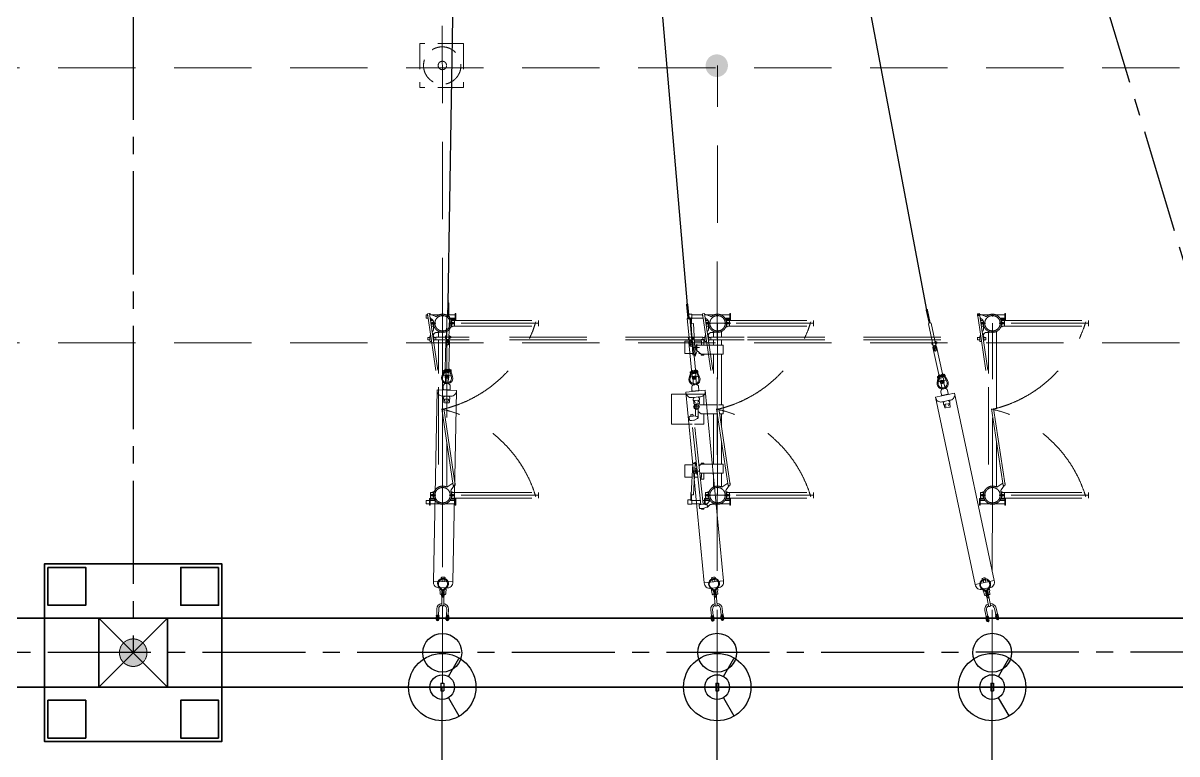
# Model space of a CAD drawing. Header units: millimetres. Extents: x 37084 to 180780, y -153145 to -16322.
# Drawn here: x 114082 to 130868, y -53217 to -42589 of the extents above; entities that cross this region are included whole.
import ezdxf

# ---------------------------------------------------------------- set-up
doc = ezdxf.new("R2010")
doc.units = ezdxf.units.MM
doc.header["$MEASUREMENT"] = 0
for name, pattern in [('CENTER2', [1.125, 0.75, -0.125, 0.125, -0.125]), ('DASHED2', [0.375, 0.25, -0.125]), ('HIDDEN', [0.375, 0.25, -0.125])]:
    doc.linetypes.add(name, pattern=pattern)
for name, color, linetype, lineweight in [('00', 5, 'Continuous', 9), ('1_DayCS', 30, 'CENTER2', 25), ('1_Phu_kien', 5, 'Continuous', 9), ('POST', 5, 'Continuous', 35)]:
    doc.layers.add(name, color=color, linetype=linetype, lineweight=lineweight)
doc.layers.add('1_Day dan', color=5, linetype='Continuous')
doc.layers.add('1_Tuonglai', color=6, linetype='HIDDEN')

# ---------------------------------------------------------------- blocks, each defined once
blk = doc.blocks.new('X220 NC')
at = {"color": 0, "linetype": 'ByBlock', "lineweight": -2, "ltscale": 4500}
for p, q in [((3752640, -136418), (3751640, -137418)), ((3751640, -136418), (3752640, -137418)), ((3751640, -153418), (3751640, -137418)), ((3752640, -153418), (3752640, -137418)), ((3752640, -153418), (3751640, -154418)), ((3751640, -153418), (3752640, -154418))]:
    blk.add_line(p, q, dxfattribs=at)
for points in [[(3753431, -138209), (3750849, -138209), (3750849, -135627), (3753431, -135627)], [(3750899, -135677), (3751449, -135677), (3751449, -136227), (3750899, -136227)], [(3753381, -135677), (3752831, -135677), (3752831, -136227), (3753381, -136227)], [(3751640, -137418), (3752640, -137418), (3752640, -136418), (3751640, -136418)], [(3752640, -137418), (3751640, -137418), (3751640, -136418), (3752640, -136418)], [(3750899, -138159), (3751449, -138159), (3751449, -137609), (3750899, -137609)], [(3753381, -138159), (3752831, -138159), (3752831, -137609), (3753381, -137609)], [(3753431, -152627), (3750849, -152627), (3750849, -155209), (3753431, -155209)], [(3750899, -152677), (3751449, -152677), (3751449, -153227), (3750899, -153227)], [(3753381, -152677), (3752831, -152677), (3752831, -153227), (3753381, -153227)], [(3751640, -154418), (3752640, -154418), (3752640, -153418), (3751640, -153418)], [(3751640, -153418), (3752640, -153418), (3752640, -154418), (3751640, -154418)], [(3752640, -153418), (3751640, -153418), (3751640, -154418), (3752640, -154418)], [(3750899, -155159), (3751449, -155159), (3751449, -154609), (3750899, -154609)], [(3753381, -155159), (3752831, -155159), (3752831, -154609), (3753381, -154609)]]:
    blk.add_lwpolyline(points, close=True, dxfattribs=at)
blk = doc.blocks.new('DAY')
at = {"lineweight": 20}
h = blk.add_hatch(color=0, dxfattribs=at)
edge = h.paths.add_edge_path()
edge.add_arc((0, 0), 200, 0, 360)
at = {"color": 0, "lineweight": 20}
blk.add_circle((0, 0), 200, dxfattribs=at)
blk = doc.blocks.new('KK')
at = {"color": 0, "linetype": 'ByBlock', "lineweight": 20, "ltscale": 1000}
for p, q in [((3216.5, 1242.3), (3222.4, 1244.1)), ((3216.8, 1251.1), (3222.4, 1249)), ((3217, 1241.3), (3222.7, 1243.2)), ((3217.2, 1252), (3222.7, 1249.9)), ((3221.9, 1249.2), (3221.9, 1246.6)), ((3221.9, 1244), (3221.9, 1246.6)), ((3223.1, 1247.8), (3222, 1247.8)), ((3222.3, 1250.6), (3222.8, 1250.6)), ((3222.3, 1247.8), (3222.4, 1248)), ((3222.4, 1247.5), (3222.3, 1247.8)), ((3222.3, 1245.4), (3222.4, 1245.1)), ((3222.7, 1248), (3222.4, 1248)), ((3222.7, 1245.1), (3222.4, 1245.1)), ((3222.6, 1247.1), (3222.6, 1248.4)), ((3222.6, 1246.1), (3222.6, 1244.7)), ((3222.7, 1248), (3222.8, 1247.8)), ((3222.8, 1247.8), (3222.7, 1247.5)), ((3222.7, 1245.1), (3222.8, 1245.4)), ((3223.2, 1250.2), (3223.2, 1246.6)), ((3223.2, 1243), (3223.2, 1246.6)), ((3222.3, 1242.6), (3222.8, 1242.6))]:
    blk.add_line(p, q, dxfattribs=at)
for centre, radius in [((3222.6, 1243.7), 0.455), ((3222.6, 1247.8), 0.25), ((3222.6, 1245.4), 0.25)]:
    blk.add_circle(centre, radius, dxfattribs=at)
for centre, radius, start, end in [((3215.2, 1246.7), 5.68, 68.8222, 288.3547), ((3215.2, 1246.8), 4.62, 70.0325, 286.7401), ((3207.2, 1246.9), 11.1, 337.5955, 20.6359), ((3222.3, 1250.2), 0.379, 90, 180), ((3222.6, 1249.5), 0.455, 68.8222, 250.0325), ((3222.6, 1249.5), 0.455, 250.0325, 68.8222), ((3222.8, 1250.2), 0.379, 0, 90), ((3222.3, 1243), 0.379, 180, 270), ((3222.8, 1243), 0.379, 270, 0)]:
    blk.add_arc(centre, radius, start, end, dxfattribs=at)
blk = doc.blocks.new('Su neo 220kV')
at = {"color": 0, "linetype": 'ByBlock', "lineweight": -2, "ltscale": 0.2}
for p, q in [((391252, 32425), (394037, 32426)), ((391252, 32145), (394037, 32145))]:
    blk.add_line(p, q, dxfattribs=at)
at = {"color": 0, "linetype": 'ByBlock', "lineweight": -2, "ltscale": 6}
for p, q in [((391252, 32145), (391252, 32425)), ((394038, 32145), (394038, 32426)), ((391339, 32336), (391339, 32235)), ((394125, 32336), (394125, 32235))]:
    blk.add_line(p, q, dxfattribs=at)
at = {"color": 0, "linetype": 'ByBlock', "lineweight": -2}
for p, q in [((389989, 32294), (389981, 32286)), ((390179, 32294), (389989, 32294)), ((390179, 32277), (389989, 32277)), ((390008, 32294), (389990, 32277)), ((390026, 32294), (390009, 32277)), ((390045, 32294), (390027, 32277)), ((390063, 32294), (390046, 32277)), ((390082, 32294), (390064, 32277)), ((390100, 32294), (390083, 32277)), ((390119, 32294), (390101, 32277)), ((390137, 32294), (390120, 32277)), ((390156, 32294), (390138, 32277)), ((390174, 32294), (390157, 32277)), ((390179, 32281), (390175, 32277)), ((390179, 32277), (390179, 32293)), ((390513, 32304), (390186, 32304)), ((390513, 32266), (390186, 32266)), ((390462, 32304), (390462, 32312)), ((390462, 32304), (390462, 32312)), ((390462, 32304), (390500, 32304)), ((390462, 32266), (390462, 32258)), ((390462, 32266), (390462, 32258)), ((390462, 32266), (390500, 32266)), ((390481, 32316), (390467, 32316)), ((390481, 32316), (390467, 32316)), ((390481, 32316), (390467, 32316)), ((390481, 32316), (390467, 32316)), ((390481, 32254), (390467, 32254)), ((390481, 32254), (390467, 32254)), ((390481, 32254), (390467, 32254)), ((390481, 32254), (390467, 32254)), ((390471, 32304), (390471, 32312)), ((390471, 32304), (390471, 32312)), ((390471, 32304), (390471, 32312)), ((390471, 32304), (390471, 32312)), ((390471, 32266), (390471, 32258)), ((390471, 32266), (390471, 32258)), ((390471, 32266), (390471, 32258)), ((390471, 32266), (390471, 32258)), ((390471, 32242), (390471, 32254)), ((390491, 32242), (390471, 32242)), ((390486, 32246), (390474, 32246)), ((390475, 32266), (390487, 32266)), ((390486, 32251), (390475, 32251)), ((390486, 32248), (390475, 32248)), ((390481, 32316), (390495, 32316)), ((390481, 32316), (390495, 32316)), ((390481, 32316), (390495, 32316)), ((390481, 32316), (390495, 32316)), ((390481, 32254), (390495, 32254)), ((390481, 32254), (390495, 32254)), ((390481, 32254), (390495, 32254)), ((390481, 32254), (390495, 32254)), ((390491, 32304), (390491, 32312)), ((390491, 32304), (390491, 32312)), ((390491, 32304), (390491, 32312)), ((390491, 32304), (390491, 32312)), ((390491, 32266), (390491, 32258)), ((390491, 32266), (390491, 32258)), ((390491, 32266), (390491, 32258)), ((390491, 32242), (390491, 32254)), ((390500, 32304), (390500, 32312)), ((390500, 32304), (390500, 32312)), ((390500, 32304), (390500, 32312)), ((390500, 32304), (390500, 32312)), ((390500, 32266), (390500, 32258)), ((390500, 32266), (390500, 32258)), ((390500, 32266), (390500, 32258)), ((390500, 32266), (390500, 32258)), ((390513, 32304), (390513, 32266)), ((390535, 32294), (390513, 32294)), ((390535, 32276), (390513, 32276)), ((390553, 32294), (390526, 32294)), ((390553, 32276), (390526, 32276)), ((390530, 32308), (390552, 32305)), ((390530, 32303), (390552, 32301)), ((390530, 32262), (390553, 32266)), ((390531, 32268), (390553, 32270)), ((390941, 32312), (390536, 32312)), ((390941, 32258), (390536, 32258)), ((390563, 32285), (390574, 32300)), ((390574, 32270), (390563, 32285)), ((390564, 32285), (390574, 32299)), ((390574, 32271), (390564, 32285)), ((390584, 32300), (390574, 32300)), ((390584, 32299), (390574, 32299)), ((390584, 32271), (390574, 32271)), ((390584, 32270), (390574, 32270)), ((390595, 32285), (390584, 32300)), ((390594, 32285), (390584, 32299)), ((390584, 32270), (390595, 32285)), ((390584, 32271), (390594, 32285)), ((390946, 32304), (390946, 32309)), ((390946, 32263), (390946, 32267)), ((390981, 32263), (390946, 32263)), ((390946, 32261), (390946, 32248)), ((390954, 32243), (390948, 32246)), ((390953, 32304), (390953, 32297)), ((390953, 32276), (390953, 32294)), ((390953, 32267), (390953, 32273)), ((390974, 32317), (390954, 32317)), ((390954, 32304), (390954, 32309)), ((390954, 32297), (390954, 32294)), ((390954, 32287), (390954, 32283)), ((390954, 32276), (390954, 32273)), ((390954, 32248), (390954, 32261)), ((390974, 32243), (390954, 32243)), ((390954, 32228), (390954, 32243)), ((390955, 32228), (390955, 32243)), ((390973, 32228), (390973, 32243)), ((390974, 32304), (390974, 32309)), ((390974, 32294), (390974, 32297)), ((390974, 32283), (390974, 32287)), ((390974, 32273), (390974, 32276)), ((390974, 32248), (390974, 32261)), ((390974, 32243), (390980, 32246)), ((390974, 32228), (390974, 32243)), ((390975, 32304), (390975, 32297)), ((390975, 32287), (390975, 32294)), ((390975, 32276), (390975, 32283)), ((390975, 32267), (390975, 32273)), ((390981, 32304), (390981, 32309)), ((390998, 32306), (390981, 32306)), ((390981, 32263), (390981, 32267)), ((390998, 32264), (390981, 32264)), ((390981, 32261), (390981, 32248)), ((391067, 32312), (390998, 32312)), ((390998, 32312), (390998, 32258)), ((391067, 32258), (390998, 32258)), ((391048, 32300), (391037, 32285)), ((391037, 32285), (391048, 32270)), ((391048, 32299), (391038, 32285)), ((391038, 32285), (391048, 32271)), ((391058, 32300), (391048, 32300)), ((391058, 32299), (391048, 32299)), ((391058, 32271), (391048, 32271)), ((391058, 32270), (391048, 32270)), ((391053, 32306), (391158, 32306)), ((391053, 32264), (391158, 32264)), ((391058, 32300), (391069, 32285)), ((391058, 32299), (391068, 32285)), ((391068, 32285), (391058, 32271)), ((391069, 32285), (391058, 32270)), ((391079, 32306), (391079, 32264)), ((391149, 32306), (391157, 32306)), ((391157, 32299), (391157, 32285)), ((391157, 32299), (391157, 32285)), ((391194, 32336), (391237, 32336)), ((391194, 32234), (391237, 32234)), ((391194, 32234), (391237, 32234)), ((391248, 32325), (391248, 32245)), ((391339, 32315), (391339, 32255)), ((391379, 32332), (391364, 32332)), ((391379, 32238), (391364, 32238)), ((391379, 32332), (391394, 32326)), ((391379, 32238), (391394, 32244)), ((391384, 32306), (391384, 32265)), ((391384, 32305), (391384, 32265)), ((391394, 32326), (391427, 32326)), ((391394, 32315), (391403, 32315)), ((391394, 32255), (391403, 32255)), ((391394, 32244), (391427, 32244)), ((391437, 32316), (391437, 32254)), ((394038, 32270), (393995, 32270)), ((394038, 32300), (393996, 32300)), ((394111, 32341), (394163, 32287)), ((394111, 32234), (394156, 32283)), ((394123, 32229), (394164, 32272)), ((394125, 32342), (394178, 32292)), ((394165, 32333), (394150, 32333)), ((394165, 32239), (394150, 32239)), ((394162, 32303), (394249, 32303)), ((394162, 32268), (394249, 32268)), ((394165, 32333), (394180, 32327)), ((394165, 32239), (394181, 32245)), ((394180, 32327), (394213, 32327)), ((394181, 32245), (394213, 32245)), ((394203, 32292), (394232, 32292)), ((394203, 32279), (394232, 32279)), ((394223, 32317), (394223, 32254)), ((394377, 32300), (394223, 32300)), ((394377, 32270), (394223, 32270)), ((394232, 32300), (394232, 32270)), ((394249, 32303), (394249, 32268)), ((394257, 32270), (394257, 32300)), ((394524, 32369), (394436, 32369)), ((394524, 32343), (394436, 32343)), ((394524, 32371), (394524, 32341)), ((394531, 32371), (394524, 32371)), ((394531, 32341), (394524, 32341)), ((394531, 32371), (394531, 32341)), ((394532, 32367), (394531, 32367)), ((394532, 32345), (394531, 32345)), ((394532, 32375), (394532, 32337)), ((394532, 32233), (394532, 32194)), ((394535, 32337), (394535, 32375)), ((394545, 32367), (394535, 32367)), ((394545, 32345), (394535, 32345)), ((394535, 32194), (394535, 32233)), ((394545, 32375), (394545, 32337)), ((394545, 32233), (394545, 32194)), ((394548, 32337), (394548, 32375)), ((394549, 32367), (394548, 32367)), ((394549, 32345), (394548, 32345)), ((394548, 32194), (394548, 32233)), ((394549, 32373), (394549, 32339)), ((394549, 32230), (394549, 32196)), ((394568, 32376), (394551, 32376)), ((394551, 32370), (394551, 32370)), ((394551, 32370), (394568, 32370)), ((394551, 32356), (394568, 32356)), ((394551, 32343), (394551, 32343)), ((394551, 32343), (394568, 32343)), ((394551, 32336), (394568, 32336)), ((394568, 32234), (394551, 32234)), ((394566, 32336), (394553, 32336)), ((394572, 32356), (394568, 32356)), ((394590, 32376), (394572, 32376)), ((394589, 32370), (394572, 32370)), ((394589, 32356), (394572, 32356)), ((394589, 32343), (394572, 32343)), ((394572, 32336), (394590, 32336)), ((394590, 32234), (394572, 32234)), ((394589, 32370), (394601, 32370)), ((394589, 32343), (394602, 32343)), ((394591, 32339), (394591, 32373)), ((394592, 32343), (394591, 32343)), ((394591, 32196), (394591, 32230)), ((394594, 32366), (394594, 32347)), ((394596, 32366), (394596, 32347)), ((394599, 32366), (394599, 32347)), ((390974, 32228), (390954, 32228)), ((390964, 32226), (390954, 32228)), ((390974, 32228), (390964, 32226)), ((394524, 32226), (394436, 32226)), ((394524, 32201), (394436, 32201)), ((394524, 32229), (394524, 32198)), ((394531, 32229), (394524, 32229)), ((394531, 32198), (394524, 32198)), ((394531, 32229), (394531, 32198)), ((394532, 32224), (394531, 32224)), ((394532, 32203), (394531, 32203)), ((394545, 32224), (394535, 32224)), ((394545, 32203), (394535, 32203)), ((394549, 32224), (394548, 32224)), ((394549, 32203), (394548, 32203)), ((394551, 32227), (394551, 32227)), ((394551, 32227), (394568, 32227)), ((394551, 32200), (394551, 32200)), ((394551, 32200), (394568, 32200)), ((394551, 32193), (394568, 32193)), ((394552, 32213), (394568, 32213)), ((394589, 32227), (394572, 32227)), ((394589, 32213), (394572, 32213)), ((394572, 32193), (394590, 32193)), ((394589, 32200), (394573, 32200)), ((394589, 32227), (394601, 32227)), ((394589, 32200), (394602, 32200)), ((394592, 32200), (394591, 32200)), ((394594, 32223), (394594, 32205)), ((394596, 32223), (394596, 32205)), ((394599, 32223), (394599, 32205))]:
    blk.add_line(p, q, dxfattribs=at)
for centre, radius in [((391053, 32285), 9.1), ((394570, 32285), 4.08)]:
    blk.add_circle(centre, radius, dxfattribs=at)
at = {"color": 0, "linetype": 'ByBlock', "lineweight": -2, "ltscale": 6}
for centre, radius, start, end in [((391262, 32348), 78, 350.8235, 81.5776), ((394049, 32349), 77.9, 350.7992, 98.1449), ((391262, 32222), 78, 278.4418, 9.1958), ((394049, 32223), 77.9, 261.8745, 9.2201)]:
    blk.add_arc(centre, radius, start, end, dxfattribs=at)
at = {"color": 0, "linetype": 'ByBlock', "lineweight": -2}
for centre, radius, start, end in [((389990, 32285), 8.97, 83.2201, 276.7993), ((390190, 32293), 11.2, 108.9519, 178.2284), ((390190, 32277), 11.2, 181.7909, 251.0674), ((390467, 32312), 4.24, 90.0097, 180.0097), ((390467, 32312), 4.24, 90.0097, 180.0097), ((390467, 32312), 4.24, 90.0097, 180.0097), ((390467, 32312), 4.24, 90.0097, 180.0097), ((390467, 32258), 4.24, 180.0097, 270.0097), ((390467, 32258), 4.24, 180.0097, 270.0097), ((390467, 32258), 4.24, 180.0097, 270.0097), ((390467, 32258), 4.24, 180.0097, 270.0097), ((390467, 32312), 4.24, 0.0097, 90.0097), ((390467, 32258), 4.24, 270.0097, 0.0097), ((390467, 32258), 4.24, 270.0097, 0.0097), ((390467, 32258), 4.24, 270.0097, 0.0097), ((390467, 32258), 4.24, 270.0097, 0.0097), ((390475, 32312), 4.24, 90.0097, 180.0097), ((390475, 32312), 4.24, 90.0097, 180.0097), ((390475, 32312), 4.24, 90.0097, 180.0097), ((390475, 32312), 4.24, 90.0097, 180.0097), ((390475, 32258), 4.24, 180.0097, 270.0097), ((390475, 32258), 4.24, 180.0097, 270.0097), ((390475, 32258), 4.24, 180.0097, 270.0097), ((390475, 32258), 4.24, 180.0097, 270.0097), ((390487, 32312), 4.24, 0.0097, 90.0097), ((390487, 32312), 4.24, 0.0097, 90.0097), ((390487, 32312), 4.24, 0.0097, 90.0097), ((390487, 32312), 4.24, 0.0097, 90.0097), ((390487, 32258), 4.24, 270.0097, 0.0097), ((390487, 32258), 4.24, 270.0097, 0.0097), ((390487, 32258), 4.24, 270.0097, 0.0097), ((390487, 32258), 4.24, 270.0097, 0.0097), ((390495, 32312), 4.24, 90.0097, 180.0097), ((390495, 32258), 4.24, 180.0097, 270.0097), ((390495, 32312), 4.24, 0.0097, 90.0097), ((390495, 32312), 4.24, 0.0097, 90.0097), ((390495, 32312), 4.24, 0.0097, 90.0097), ((390495, 32312), 4.24, 0.0097, 90.0097), ((390495, 32258), 4.24, 270.0097, 0.0097), ((390495, 32258), 4.24, 270.0097, 0.0097), ((390495, 32258), 4.24, 270.0097, 0.0097), ((390495, 32258), 4.24, 270.0097, 0.0097), ((390561, 32285), 37, 132.5981, 166.494), ((390561, 32285), 37, 193.5254, 227.4212), ((390550, 32292), 12.8, 17.0386, 78.6978), ((390549, 32288), 13.5, 34.9285, 74.551), ((390550, 32321), 27.6, 274.8558, 310.7935), ((390550, 32249), 27.6, 49.2258, 85.1635), ((390549, 32283), 13.5, 285.4683, 321.293), ((390550, 32278), 12.8, 281.3215, 339.1052), ((390579, 32285), 18.6, 0.0097, 125.2277), ((390579, 32285), 18.6, 234.7917, 0.0097), ((390916, 32285), 37, 312.5981, 47.4212), ((390954, 32309), 7.79, 90.0097, 180.0097), ((390964, 32299), 13.6, 44.2523, 135.767), ((390974, 32309), 7.79, 0.0097, 90.0097), ((391053, 32285), 21.3, 90.0097, 270.0097), ((391042, 32285), 36.8, 312.4938, 47.5255), ((391194, 32299), 37.1, 90.0097, 180.0097), ((391194, 32271), 37.1, 180.0097, 270.0097), ((391233, 32322), 15.1, 14.6167, 73.0415), ((391238, 32244), 9.82, 267.7488, 4.6317), ((391394, 32306), 9.89, 90.0097, 180.0097), ((391394, 32265), 9.89, 180.0097, 270.0097), ((391395, 32299), 18.8, 4.2903, 63.927), ((391395, 32272), 18.8, 296.1279, 353.6992), ((391427, 32316), 9.89, 0.0097, 90.0097), ((391427, 32254), 9.89, 270.0097, 0.0097), ((394067, 32286), 80, 43.8776, 313.9667), ((394069, 32287), 68, 51.9426, 308.0767), ((394193, 32212), 80.8, 82.9605, 117.8414), ((394196, 32214), 66.1, 83.3246, 118.4573), ((394213, 32317), 9.89, 0.0097, 90.0097), ((394213, 32254), 9.89, 270.0097, 0.0097), ((394245, 32285), 18.9, 306.7454, 53.2699), ((394436, 32286), 83.1, 89.7391, 171.639), ((394436, 32284), 83.1, 187.6487, 270.2802), ((394378, 32285), 15.2, 266.6816, 93.8687), ((394435, 32286), 56.9, 89.4115, 168.3858), ((394435, 32283), 56.8, 190.5461, 270.6141), ((394534, 32375), 1.54, 17.8251, 167.1896), ((394534, 32337), 1.5, 192.0111, 353.0036), ((394534, 32232), 1.54, 17.8251, 167.1896), ((394546, 32375), 1.54, 17.8251, 167.1896), ((394546, 32337), 1.5, 192.0111, 353.0036), ((394546, 32232), 1.54, 17.8251, 167.1896), ((394553, 32373), 3.76, 121.1263, 240.6714), ((394562, 32363), 12.4, 147.6617, 214.8887), ((394562, 32349), 12.4, 145.1306, 212.3576), ((394553, 32339), 3.76, 119.348, 238.893), ((394553, 32230), 3.76, 121.1263, 240.6714), ((394565, 32373), 4.57, 314.6593, 45.36), ((394552, 32363), 18, 337.5943, 22.425), ((394552, 32349), 18, 337.5943, 22.425), ((394565, 32339), 4.57, 314.6593, 45.36), ((394565, 32230), 4.57, 314.6593, 45.36), ((394575, 32373), 4.57, 134.6593, 225.36), ((394589, 32363), 18, 157.5943, 202.425), ((394589, 32349), 18, 157.5943, 202.425), ((394575, 32339), 4.57, 134.6593, 225.36), ((394575, 32230), 4.57, 134.6593, 225.36), ((394588, 32373), 3.76, 299.348, 58.893), ((394579, 32363), 12.4, 325.1306, 32.3576), ((394579, 32349), 12.4, 327.6617, 34.8887), ((394588, 32339), 3.76, 301.1263, 60.6714), ((394588, 32230), 3.76, 299.348, 58.893), ((394587, 32356), 20.3, 317.9162, 42.9776), ((394534, 32195), 1.5, 192.0111, 353.0036), ((394546, 32195), 1.5, 192.0111, 353.0036), ((394562, 32221), 12.4, 147.6617, 214.8887), ((394562, 32206), 12.4, 145.1306, 212.3576), ((394553, 32196), 3.76, 119.348, 238.893), ((394552, 32220), 18, 337.5943, 22.425), ((394552, 32207), 18, 337.5943, 22.425), ((394565, 32196), 4.57, 314.6593, 45.36), ((394589, 32220), 18, 157.5943, 202.425), ((394589, 32207), 18, 157.5943, 202.425), ((394575, 32196), 4.57, 134.6593, 225.36), ((394579, 32221), 12.4, 325.1306, 32.3576), ((394579, 32206), 12.4, 327.6617, 34.8887), ((394588, 32196), 3.76, 301.1263, 60.6714), ((394587, 32213), 20.3, 317.9162, 42.9776)]:
    blk.add_arc(centre, radius, start, end, dxfattribs=at)
at = {"color": 0, "linetype": 'ByBlock', "lineweight": -2, "ltscale": 0.2}
for centre, radius, start, end in [((390535, 32282), 27.7, 119.3384, 141.9802), ((390535, 32288), 27.7, 218.2998, 242.0674), ((390532, 32290), 13, 98.1622, 161.9101), ((390532, 32281), 13, 199.428, 263.2436), ((390528, 32294), 14, 82.8874, 119.3384), ((390528, 32276), 14, 242.0674, 278.5184), ((391374, 32291), 41.9, 103.5198, 145.3048), ((391376, 32282), 45.9, 216.6334, 254.5808), ((394160, 32292), 41.9, 103.5198, 145.3048), ((394162, 32283), 45.9, 216.6334, 254.5808)]:
    blk.add_arc(centre, radius, start, end, dxfattribs=at)
at = {"color": 0, "linetype": 'ByBlock', "lineweight": -2, "extrusion": (0, 0, -1)}
for start_param, end_param in [(2.126074, 7.324835), (1.271587, 1.869429)]:
    blk.add_ellipse((393984, 32286), major_axis=(0, 29.4), ratio=0.454324, start_param=start_param, end_param=end_param, dxfattribs=at)
at = {"color": 0, "linetype": 'ByBlock', "lineweight": -2}
for points in [[(390954, 32261), (390953, 32262), (390950, 32264), (390948, 32262), (390946, 32261)], [(390954, 32248), (390953, 32247), (390950, 32245), (390948, 32247), (390946, 32248)], [(390974, 32261), (390970, 32262), (390964, 32264), (390957, 32262), (390954, 32261)], [(390974, 32248), (390970, 32247), (390964, 32245), (390957, 32247), (390954, 32248)], [(390981, 32261), (390980, 32262), (390978, 32264), (390975, 32262), (390974, 32261)], [(390981, 32248), (390980, 32247), (390978, 32245), (390975, 32247), (390974, 32248)]]:
    blk.add_open_spline(points, degree=3, dxfattribs=at)
blk.add_point((389955, 32285), dxfattribs=at)
at = {"color": 0, "linetype": 'ByBlock', "lineweight": -2, "extrusion": (0, 0, -1), "xscale": 14.31447892919183, "yscale": 14.31447892919183, "zscale": -14.31447892919183, "rotation": 359.9903335747313}
blk.add_blockref('KK', (-437106, 14445), dxfattribs=at)
blk = doc.blocks.new('CSV220')
at = {"color": 0, "linetype": 'ByBlock', "lineweight": -2}
for p, q in [((532542, 22392), (532280, 22544)), ((532853, 22391), (533116, 22544)), ((532642, 22281), (532642, 22322)), ((532642, 22322), (532643, 22322)), ((532642, 22281), (532643, 22281)), ((532643, 22322), (532752, 22322)), ((532643, 22281), (532752, 22281)), ((532697, 22322), (532697, 22281)), ((532752, 22322), (532752, 22322)), ((532752, 22281), (532752, 22322)), ((532752, 22281), (532752, 22281)), ((532699, 22122), (532699, 21816))]:
    blk.add_line(p, q, dxfattribs=at)
for radius in [490, 179]:
    blk.add_circle((532697, 22301), radius, dxfattribs=at)
blk = doc.blocks.new('DS 3P0ES 220')
at = {"color": 0, "linetype": 'ByBlock', "lineweight": -2, "ltscale": 4500}
for p, q in [((-1291, 4846), (-1291, 6068)), ((-1207, 6068), (-1291, 6068)), ((-1249, 6068), (-1249, 4501)), ((-1207, 4846), (-1207, 6068)), ((1210, 4846), (1210, 6068)), ((1294, 6068), (1210, 6068)), ((1251, 6068), (1251, 4501)), ((1251, 6068), (1251, 4501)), ((1294, 4846), (1294, 6068)), ((-1393, 4852), (-1393, 4862)), ((-1393, 4862), (-1299, 4862)), ((-1393, 4852), (-1309, 4852)), ((-1373, 4715), (-1373, 4852)), ((-1323, 4780), (-1323, 4852)), ((-1309, 4852), (-1309, 4789)), ((-1299, 4812), (-1299, 4794)), ((-1289, 4812), (-1299, 4812)), ((-1299, 4862), (-1299, 4794)), ((-1291, 4846), (-1291, 4812)), ((-1207, 4846), (-1291, 4846)), ((-1289, 4812), (-1289, 4797)), ((-1230, 4821), (-1269, 4821)), ((-1230, 4821), (-1269, 4821)), ((-1208, 4812), (-1208, 4797)), ((-1208, 4812), (-1198, 4812)), ((-1207, 4846), (-1207, 4812)), ((-1198, 4812), (-1198, 4794)), ((-1130, 4731), (279, 4731)), ((1103, 4855), (-1027, 4535)), ((1108, 4825), (-1027, 4505)), ((481, 4731), (1131, 4731)), ((1125, 4749), (1076, 4820)), ((1108, 4825), (1103, 4855)), ((1174, 4797), (1105, 4845)), ((1202, 4812), (1202, 4794)), ((1212, 4812), (1202, 4812)), ((1212, 4812), (1202, 4812)), ((1294, 4846), (1210, 4846)), ((1210, 4846), (1210, 4812)), ((1212, 4812), (1212, 4797)), ((1270, 4821), (1231, 4821)), ((1270, 4821), (1231, 4821)), ((1292, 4812), (1301, 4812)), ((1292, 4812), (1292, 4797)), ((1294, 4846), (1294, 4812)), ((1396, 4862), (1301, 4862)), ((1301, 4862), (1301, 4794)), ((1301, 4812), (1301, 4794)), ((1396, 4852), (1311, 4852)), ((1311, 4852), (1311, 4789)), ((1326, 4780), (1326, 4852)), ((1376, 4715), (1376, 4852)), ((1396, 4852), (1396, 4862)), ((-1027, 4535), (-1390, 4481)), ((-1351, 4564), (-1381, 4482)), ((-1373, 4503), (-1373, 4627)), ((1251, 4671), (-1249, 4671)), ((-1161, 4539), (-1249, 4539)), ((-1207, 4508), (-1207, 4539)), ((-1123, 4630), (-1120, 4628)), ((-1116, 4583), (-1116, 4617)), ((-1116, 4611), (-521, 4611)), ((-1104, 4555), (-1083, 4534)), ((-1098, 4529), (-1052, 4545)), ((-1052, 4545), (-1044, 4545)), ((-1044, 4575), (-1009, 4575)), ((-1044, 4545), (-1044, 4575)), ((-1044, 4545), (-1010, 4545)), ((-1010, 4545), (-996, 4545)), ((-1009, 4545), (-1009, 4575)), ((-319, 4611), (1133, 4611)), ((1202, 4530), (1202, 4548)), ((1212, 4530), (1212, 4545)), ((1292, 4530), (1292, 4545)), ((1301, 4530), (1301, 4548)), ((1301, 4480), (1301, 4548)), ((1311, 4490), (1311, 4553)), ((1326, 4490), (1326, 4562)), ((1376, 4490), (1376, 4627)), ((1387, 4671), (1384, 4671)), ((-1385, 4451), (-1390, 4481)), ((-1027, 4505), (-1385, 4451)), ((-1292, 4529), (-1326, 4490)), ((-1291, 4496), (-1291, 4531)), ((-1230, 4521), (-1269, 4521)), ((-1230, 4521), (-1269, 4521)), ((-1230, 4521), (-1269, 4521)), ((-1133, 4527), (-1126, 4520)), ((-1082, 4497), (-1052, 4485)), ((-1052, 4485), (-1044, 4485)), ((-1048, 4455), (-1006, 4455)), ((-1048, 1108), (-1048, 4455)), ((-1044, 4485), (-1010, 4485)), ((-1044, 4455), (-1044, 4485)), ((-1010, 4485), (-996, 4485)), ((-1009, 4455), (-1009, 4485)), ((-1006, 1108), (-1006, 4455)), ((-982, 4499), (-982, 4512)), ((1212, 4530), (1202, 4530)), ((1212, 4530), (1202, 4530)), ((1210, 4496), (1210, 4530)), ((1294, 4496), (1210, 4496)), ((1270, 4521), (1231, 4521)), ((1270, 4521), (1231, 4521)), ((1270, 4521), (1231, 4521)), ((1292, 4530), (1301, 4530)), ((1294, 4496), (1294, 4530)), ((1396, 4480), (1301, 4480)), ((1396, 4490), (1311, 4490)), ((1396, 4490), (1396, 4480)), ((-1291, 846), (-1291, 2068)), ((-1207, 2068), (-1291, 2068)), ((-1249, 2068), (-1249, 501)), ((-1207, 846), (-1207, 2068)), ((1210, 846), (1210, 2068)), ((1294, 2068), (1210, 2068)), ((1251, 2068), (1251, 501)), ((1294, 846), (1294, 2068)), ((-1048, 575), (-1048, 1058)), ((-1006, 575), (-1006, 1058)), ((-1393, 862), (-1299, 862)), ((-1393, 852), (-1393, 862)), ((-1393, 852), (-1309, 852)), ((-1373, 715), (-1373, 852)), ((-1323, 780), (-1323, 852)), ((-1309, 852), (-1309, 789)), ((-1299, 862), (-1299, 794)), ((-1291, 846), (-1291, 812)), ((-1207, 846), (-1291, 846)), ((-1249, 865), (-1249, 501)), ((-1207, 846), (-1207, 812)), ((1103, 855), (-1027, 535)), ((1108, 825), (1103, 855)), ((1174, 797), (1105, 845)), ((1294, 846), (1210, 846)), ((1210, 846), (1210, 812)), ((1251, 856), (1251, 485)), ((1294, 846), (1294, 812)), ((1301, 862), (1301, 794)), ((1396, 862), (1301, 862)), ((1311, 852), (1311, 789)), ((1396, 852), (1311, 852)), ((1326, 780), (1326, 852)), ((1376, 715), (1376, 852)), ((1396, 852), (1396, 862)), ((-1299, 812), (-1299, 794)), ((-1289, 812), (-1299, 812)), ((-1289, 812), (-1289, 797)), ((-1230, 821), (-1269, 821)), ((-1230, 821), (-1269, 821)), ((-1208, 812), (-1208, 797)), ((-1208, 812), (-1198, 812)), ((-1198, 812), (-1198, 794)), ((-1130, 731), (-1048, 731)), ((1108, 825), (-1027, 505)), ((-1006, 731), (-929, 731)), ((-929, 752), (-929, 378)), ((-929, 752), (-799, 752)), ((-799, 752), (-799, 431)), ((-799, 731), (-64, 731)), ((-64, 752), (67, 752)), ((-64, 752), (-64, 685)), ((67, 752), (67, 704)), ((67, 731), (244, 731)), ((67, 731), (244, 731)), ((67, 674), (67, 431)), ((481, 731), (802, 731)), ((802, 752), (802, 431)), ((932, 752), (802, 752)), ((932, 752), (932, 412)), ((932, 731), (1131, 731)), ((1125, 749), (1076, 820)), ((1212, 812), (1202, 812)), ((1212, 812), (1202, 812)), ((1202, 812), (1202, 794)), ((1212, 812), (1212, 797)), ((1270, 821), (1231, 821)), ((1270, 821), (1231, 821)), ((1292, 812), (1301, 812)), ((1292, 812), (1292, 797)), ((1301, 812), (1301, 794)), ((-1027, 535), (-1390, 481)), ((-1027, 505), (-1385, 451)), ((-1351, 564), (-1381, 482)), ((-1373, 503), (-1373, 627)), ((-1292, 529), (-1326, 490)), ((-1291, 500), (-1291, 505)), ((-1291, 496), (-1291, 531)), ((-1230, 521), (-1269, 521)), ((-1230, 521), (-1269, 521)), ((-1230, 521), (-1269, 521)), ((1251, 671), (-1249, 671)), ((-1161, 539), (-1249, 539)), ((-1207, 508), (-1207, 539)), ((-1133, 527), (-1126, 520)), ((-1123, 630), (-1120, 628)), ((-1116, 583), (-1116, 617)), ((-1116, 611), (-1048, 611)), ((-1104, 555), (-1083, 534)), ((-1098, 529), (-1052, 545)), ((-1052, 545), (-1044, 545)), ((-1048, 575), (-1006, 575)), ((-1044, 575), (-1044, 545)), ((-1044, 545), (-1010, 545)), ((-1010, 545), (-996, 545)), ((-1009, 575), (-1009, 545)), ((-1006, 611), (-929, 611)), ((-982, 499), (-982, 512)), ((-799, 611), (-521, 611)), ((-64, 655), (-64, 343)), ((67, 611), (802, 611)), ((932, 611), (1133, 611)), ((1202, 530), (1202, 548)), ((1212, 530), (1202, 530)), ((1212, 530), (1202, 530)), ((1210, 496), (1210, 530)), ((1212, 530), (1212, 545)), ((1270, 521), (1231, 521)), ((1270, 521), (1231, 521)), ((1270, 521), (1231, 521)), ((1292, 530), (1292, 545)), ((1292, 530), (1301, 530)), ((1294, 496), (1294, 530)), ((1301, 530), (1301, 548)), ((1301, 480), (1301, 548)), ((1311, 490), (1311, 553)), ((1326, 490), (1326, 562)), ((1330, 564), (1389, 506)), ((1376, 490), (1376, 518)), ((1384, 583), (1384, 671)), ((1393, 519), (1389, 501)), ((1396, 555), (1421, 530)), ((1420, 522), (1424, 513)), ((1424, 513), (1441, 478)), ((-1385, 451), (-1390, 481)), ((-1373, 321), (-1373, 453)), ((-1323, 321), (-1323, 460)), ((-789, 345), (-1244, 323)), ((-1082, 497), (-1052, 485)), ((-1052, 485), (-1044, 485)), ((-1048, 455), (-1006, 455)), ((-1048, 455), (-1048, -2893)), ((-1044, 485), (-1010, 485)), ((-1044, 485), (-1044, 455)), ((-929, 471), (-1013, 471)), ((-1013, 432), (-1013, 471)), ((-988, 432), (-1013, 432)), ((-1010, 485), (-996, 485)), ((-1009, 485), (-1009, 455)), ((-1006, 455), (-1006, -2893)), ((-929, 439), (-988, 439)), ((-988, 439), (-988, 419)), ((-988, 419), (-988, 335)), ((-945, 371), (-859, 371)), ((-929, 378), (-929, 343)), ((-929, 343), (-924, 338)), ((-898, 332), (-898, 411)), ((-851, 369), (-874, 341)), ((-799, 431), (-851, 369)), ((-847, 373), (-770, 345)), ((-809, 418), (-809, 398)), ((-809, 364), (-809, 360)), ((-783, 471), (-799, 471)), ((-799, 432), (-783, 432)), ((-788, 311), (-789, 345)), ((-783, 432), (-783, 471)), ((-778, 324), (-770, 345)), ((-216, 471), (-64, 471)), ((-216, 471), (-216, 0)), ((10, 371), (-82, 371)), ((-64, 343), (-54, 333)), ((-33, 315), (-33, 416)), ((0, 351), (-16, 333)), ((-4, 391), (-4, 351)), ((100, 351), (-4, 351)), ((128, 391), (-4, 391)), ((67, 431), (33, 391)), ((67, 471), (219, 471)), ((109, 374), (98, 326)), ((128, 391), (138, 381)), ((135, 378), (158, 335)), ((138, 371), (138, 381)), ((1383, 463), (159, 328)), ((1386, 429), (163, 294)), ((219, 471), (219, 335)), ((829, 366), (773, 345)), ((781, 324), (773, 345)), ((786, 471), (802, 471)), ((786, 432), (786, 471)), ((802, 432), (786, 432)), ((791, 311), (792, 345)), ((792, 345), (1247, 323)), ((802, 431), (827, 400)), ((812, 418), (812, 398)), ((812, 364), (812, 360)), ((854, 369), (877, 341)), ((948, 371), (862, 371)), ((901, 332), (901, 411)), ((932, 343), (927, 338)), ((932, 471), (1016, 471)), ((932, 439), (991, 439)), ((932, 378), (932, 343)), ((991, 439), (991, 419)), ((991, 432), (1016, 432)), ((991, 384), (991, 335)), ((1016, 432), (1016, 471)), ((1294, 496), (1210, 496)), ((1384, 480), (1301, 480)), ((1386, 490), (1311, 490)), ((1326, 457), (1326, 480)), ((1326, 298), (1326, 422)), ((1376, 462), (1376, 480)), ((1376, 298), (1376, 428)), ((1389, 501), (1382, 471)), ((1382, 471), (1383, 463)), ((1383, 463), (1386, 430)), ((1386, 430), (1388, 416)), ((1435, 407), (1403, 403)), ((1441, 478), (1442, 470)), ((1452, 471), (1442, 470)), ((1442, 470), (1446, 436)), ((1456, 437), (1446, 436)), ((1446, 436), (1447, 422)), ((1452, 471), (1456, 437)), ((-1380, 298), (-1316, 298)), ((-1380, 238), (-1380, 298)), ((-1380, 238), (-1316, 238)), ((-1373, 321), (-1373, 298)), ((-1326, 293), (-1243, 293)), ((-1326, 283), (-1326, 293)), ((-1326, 283), (-1207, 283)), ((-1323, 321), (-1323, 298)), ((-1323, 238), (-1323, 238)), ((-1316, 293), (-1316, 298)), ((-1316, 238), (-1316, 283)), ((-1243, 289), (-1244, 323)), ((-788, 311), (-1243, 289)), ((-1207, 291), (-1207, 283)), ((-988, 301), (-988, 197)), ((-988, 197), (-809, 197)), ((-809, 310), (-809, 197)), ((-789, 328), (-778, 324)), ((-54, 333), (-16, 333)), ((100, 318), (72, 314)), ((72, 314), (77, 281)), ((104, 285), (77, 281)), ((98, 326), (100, 318)), ((100, 318), (104, 285)), ((104, 285), (106, 271)), ((154, 263), (122, 259)), ((158, 335), (159, 326)), ((159, 326), (164, 293)), ((164, 293), (166, 279)), ((219, 301), (219, 2)), ((792, 328), (781, 324)), ((791, 311), (1246, 289)), ((812, 310), (812, 197)), ((991, 197), (812, 197)), ((991, 301), (991, 197)), ((1210, 291), (1210, 283)), ((1329, 283), (1210, 283)), ((1246, 289), (1247, 323)), ((1329, 293), (1246, 293)), ((1383, 298), (1319, 298)), ((1319, 293), (1319, 298)), ((1319, 238), (1319, 283)), ((1383, 238), (1319, 238)), ((1326, 238), (1326, 238)), ((1329, 283), (1329, 293)), ((1383, 238), (1383, 298)), ((-216, 0), (216, 0)), ((-1291, -3154), (-1291, -1932)), ((-1207, -1932), (-1291, -1932)), ((-1249, -1932), (-1249, -3499)), ((-1207, -3154), (-1207, -1932)), ((1210, -3154), (1210, -1932)), ((1294, -1932), (1210, -1932)), ((1251, -1932), (1251, -3499)), ((1294, -3154), (1294, -1932)), ((-1048, -2943), (-1048, -3425)), ((-1006, -2943), (-1006, -3425)), ((-1393, -3138), (-1299, -3138)), ((-1393, -3148), (-1393, -3138)), ((-1393, -3148), (-1309, -3148)), ((-1373, -3148), (-1373, -3285)), ((-1323, -3148), (-1323, -3220)), ((-1309, -3148), (-1309, -3211)), ((-1289, -3188), (-1299, -3188)), ((-1299, -3188), (-1299, -3206)), ((-1299, -3138), (-1299, -3206)), ((-1291, -3154), (-1291, -3188)), ((-1207, -3154), (-1291, -3154)), ((-1289, -3188), (-1289, -3203)), ((-1230, -3179), (-1269, -3179)), ((-1230, -3179), (-1269, -3179)), ((-1208, -3188), (-1198, -3188)), ((-1208, -3188), (-1208, -3203)), ((-1207, -3154), (-1207, -3188)), ((-1198, -3188), (-1198, -3206)), ((1103, -3145), (-1027, -3465)), ((1108, -3175), (-1027, -3495)), ((1125, -3251), (1076, -3180)), ((1108, -3175), (1103, -3145)), ((1174, -3203), (1105, -3155)), ((1212, -3188), (1202, -3188)), ((1212, -3188), (1202, -3188)), ((1202, -3188), (1202, -3206)), ((1294, -3154), (1210, -3154)), ((1210, -3154), (1210, -3188)), ((1212, -3188), (1212, -3203)), ((1270, -3179), (1231, -3179)), ((1270, -3179), (1231, -3179)), ((1292, -3188), (1301, -3188)), ((1292, -3188), (1292, -3203)), ((1294, -3154), (1294, -3188)), ((1301, -3138), (1301, -3206)), ((1396, -3138), (1301, -3138)), ((1301, -3188), (1301, -3206)), ((1311, -3148), (1311, -3211)), ((1396, -3148), (1311, -3148)), ((1326, -3148), (1326, -3220)), ((1376, -3148), (1376, -3285)), ((1396, -3148), (1396, -3138)), ((1387, -3329), (-1249, -3329)), ((-1130, -3269), (-1048, -3269)), ((-1006, -3269), (279, -3269)), ((481, -3269), (1131, -3269)), ((-1393, -3510), (-1393, -3520)), ((-1393, -3510), (-1378, -3510)), ((-1393, -3520), (-1389, -3520)), ((-1027, -3465), (-1390, -3519)), ((-1385, -3549), (-1390, -3519)), ((-1027, -3495), (-1385, -3549)), ((-1351, -3436), (-1381, -3518)), ((-1373, -3373), (-1373, -3497)), ((-1292, -3471), (-1326, -3510)), ((-1309, -3507), (-1309, -3490)), ((-1299, -3506), (-1299, -3478)), ((-1291, -3504), (-1291, -3469)), ((-1230, -3479), (-1269, -3479)), ((-1230, -3479), (-1269, -3479)), ((-1230, -3479), (-1269, -3479)), ((-1161, -3461), (-1249, -3461)), ((-1207, -3492), (-1207, -3461)), ((-1133, -3473), (-1126, -3480)), ((-1123, -3370), (-1120, -3372)), ((-1116, -3417), (-1116, -3383)), ((-1116, -3389), (-1048, -3389)), ((-1104, -3445), (-1083, -3466)), ((-1098, -3471), (-1052, -3455)), ((-1082, -3503), (-1052, -3515)), ((-1052, -3455), (-1044, -3455)), ((-1052, -3515), (-1044, -3515)), ((-1048, -3425), (-1006, -3425)), ((-1044, -3425), (-1044, -3455)), ((-1044, -3455), (-1010, -3455)), ((-1044, -3515), (-1044, -3545)), ((-1044, -3515), (-1010, -3515)), ((-1010, -3455), (-996, -3455)), ((-1010, -3515), (-996, -3515)), ((-1009, -3425), (-1009, -3455)), ((-1009, -3515), (-1009, -3545)), ((-1006, -3389), (-521, -3389)), ((-982, -3501), (-982, -3488)), ((-319, -3389), (1133, -3389)), ((1202, -3470), (1202, -3452)), ((1212, -3470), (1202, -3470)), ((1212, -3470), (1202, -3470)), ((1210, -3504), (1210, -3470)), ((1294, -3504), (1210, -3504)), ((1212, -3470), (1212, -3455)), ((1270, -3479), (1231, -3479)), ((1270, -3479), (1231, -3479)), ((1270, -3479), (1231, -3479)), ((1292, -3470), (1292, -3455)), ((1292, -3470), (1301, -3470)), ((1294, -3504), (1294, -3470)), ((1301, -3520), (1301, -3452)), ((1396, -3520), (1301, -3520)), ((1311, -3510), (1311, -3447)), ((1396, -3510), (1311, -3510)), ((1326, -3438), (1326, -3510)), ((1326, -3520), (1326, -3567)), ((1376, -3373), (1376, -3510)), ((1376, -3520), (1376, -3567)), ((1396, -3510), (1396, -3520)), ((-1373, -3547), (-1373, -3567)), ((-1323, -3567), (-1373, -3567)), ((-1323, -3540), (-1323, -3567)), ((-1044, -3545), (-1009, -3545)), ((1326, -3567), (1376, -3567))]:
    blk.add_line(p, q, dxfattribs=at)
for centre, radius in [((-1249, 4671), 112), ((-1249, 4821), 12), ((-1249, 4783), 9), ((1251, 4671), 112), ((1251, 4821), 12), ((1251, 4783), 9), ((-1361, 4671), 9), ((-1249, 4521), 12), ((-1249, 4558), 9), ((-1136, 4671), 9), ((1139, 4671), 9), ((1251, 4521), 12), ((1251, 4558), 9), ((1364, 4671), 9), ((-1368, 4469), 8.12), ((-1361, 671), 9), ((-1249, 671), 112), ((-1249, 821), 12), ((-1249, 783), 9), ((-1136, 671), 9), ((1139, 671), 9), ((1251, 671), 112), ((1251, 821), 12), ((1251, 783), 9), ((1364, 671), 9), ((-1249, 521), 12), ((-1249, 558), 9), ((1251, 521), 12), ((1251, 558), 9), ((-33, 371), 30), ((-1249, -3179), 12), ((1251, -3179), 12), ((-1361, -3329), 9), ((-1249, -3329), 112), ((-1249, -3217), 9), ((-1136, -3329), 9), ((1139, -3329), 9), ((1251, -3329), 112), ((1251, -3217), 9), ((1364, -3329), 9), ((-1249, -3479), 12), ((-1249, -3442), 9), ((1251, -3479), 12), ((1251, -3442), 9)]:
    blk.add_circle(centre, radius, dxfattribs=at)
at = {"color": 2, "linetype": 'HIDDEN', "lineweight": 15, "ltscale": 4500}
for centre, start, end in [((-1807, 4250), 13.098, 73.1314), ((1810, 4250), 106.8686, 166.902), ((-1807, 250), 13.098, 73.1314), ((1810, 250), 106.8686, 166.902), ((-1807, -3750), 13.098, 73.1314), ((1810, -3750), 106.8686, 166.902)]:
    blk.add_arc(centre, 1857, start, end, dxfattribs=at)
at = {"color": 0, "linetype": 'ByBlock', "lineweight": -2, "ltscale": 4500}
for centre, radius, start, end in [((-1249, 4671), 132, 0, 180), ((1086, 4837), 17.5, 67.5255, 129.5316), ((1251, 4671), 132, 158.1392, 111.8609), ((1101, 4732), 30, 338.1392, 34.6296), ((1191, 4822), 30, 235.3704, 291.8609), ((-1249, 4671), 132, 180, 216.3608), ((-1379, 4575), 30, 339.8704, 36.3608), ((-1269, 4510), 30, 82.6391, 139.1296), ((-1249, 4671), 132, 262.6391, 0), ((-1161, 4499), 40, 45, 90), ((-1131, 4617), 15, 360, 45), ((-1076, 4583), 40, 180, 225), ((-996, 4531), 14, 44.9228, 90), ((-1368, 4469), 17.5, 247.5261, 309.5303), ((-1093, 4515), 14, 110.1971, 144.4148), ((-996, 4499), 14, 270, 0), ((1086, 837), 17.5, 67.5255, 129.5316), ((-1249, 671), 132, 0, 180), ((1251, 671), 132, 158.1392, 111.8609), ((1101, 732), 30, 338.1392, 34.6296), ((1191, 822), 30, 235.3704, 291.8609), ((-1249, 671), 132, 180, 216.3608), ((-1379, 575), 30, 339.8704, 36.3608), ((-1269, 510), 30, 82.6391, 139.1296), ((-1249, 671), 132, 262.6391, 0), ((-1161, 499), 40, 45, 90), ((-1131, 617), 15, 360, 45), ((-1076, 583), 40, 180, 225), ((-1093, 515), 14, 110.1971, 144.4148), ((-996, 531), 14, 44.9228, 90), ((1424, 583), 40, 179.9999, 224.9999), ((1407, 515), 14, 26.3976, 166.0032), ((1411, 519), 15, 329.5723, 45), ((-1368, 469), 17.5, 247.5261, 309.5303), ((-996, 499), 14, 270, 0), ((-898, 371), 20, 164.3056, 2.7408), ((122, 371), 14, 28.1957, 167.8013), ((901, 371), 20, 177.2592, 15.6944), ((1402, 417), 14, 186.2003, 276.2003), ((1433, 421), 14, 276.2003, 6.2003), ((120, 273), 14, 187.9985, 277.9985), ((152, 277), 14, 277.9985, 7.9985), ((1086, -3163), 17.5, 67.5255, 129.5316), ((-1249, -3329), 132, 0, 180), ((-1249, -3329), 132, 180, 216.3608), ((-1249, -3329), 132, 262.6391, 0), ((1251, -3329), 132, 158.1392, 111.8609), ((1101, -3268), 30, 338.1392, 34.6296), ((1191, -3178), 30, 235.3704, 291.8609), ((-1379, -3425), 30, 339.8704, 36.3608), ((-1269, -3490), 30, 82.6391, 139.1296), ((-1161, -3501), 40, 45, 90), ((-1131, -3383), 15, 360, 45), ((-1076, -3417), 40, 180, 225), ((-1093, -3485), 14, 110.1971, 144.4148), ((-996, -3469), 14, 44.9228, 90), ((-996, -3501), 14, 270, 0), ((-1368, -3531), 17.5, 247.5261, 309.5303)]:
    blk.add_arc(centre, radius, start, end, dxfattribs=at)
blk = doc.blocks.new('DZ220')
at = {"layer": '1_Tuonglai', "linetype": 'DASHED2', "lineweight": 20, "ltscale": 1500}
h = blk.add_hatch(color=1, dxfattribs=at)
edge = h.paths.add_edge_path()
edge.add_arc((1282453, 369392), 162, 84.4344, 444.4344, ccw=False)
h = blk.add_hatch(color=1, dxfattribs=at)
edge = h.paths.add_edge_path()
edge.add_arc((1282455, 369398), 162, 84.4344, 444.4344, ccw=False)
at = {"color": 0, "linetype": 'ByBlock', "lineweight": -2, "ltscale": 4500}
for centre in [(1278461, 360857, 0), (1282460, 360858, 0), (1286461, 360858, 0)]:
    blk.add_circle(centre, 282, dxfattribs=at)
at = {"layer": '1_Day dan', "color": 0, "linetype": 'ByBlock', "lineweight": -2, "ltscale": 4500}
for p, q in [((1278461, 354605, 0), (1278461, 360358, 0)), ((1282460, 354605, 0), (1282460, 360359, 0)), ((1286462, 354605, 0), (1286461, 360359, 0))]:
    blk.add_line(p, q, dxfattribs=at)
at = {"layer": '1_Tuonglai', "color": 1, "linetype": 'DASHED2', "lineweight": 20, "ltscale": 4500}
for p, q in [((1278463, 360413, 0), (1278461, 373404, 0)), ((1282460, 360359, 0), (1282463, 369397, 0)), ((1286461, 360359, 0), (1286463, 363148, 0))]:
    blk.add_line(p, q, dxfattribs=at)
at = {"layer": '1_Tuonglai', "color": 1, "linetype": 'DASHED2', "lineweight": 20, "ltscale": 1500}
for p, q in [((1278136, 369720, 0), (1278135, 369719, 0)), ((1278135, 369719, 0), (1278135, 369079, 0)), ((1278770, 369720, 0), (1278136, 369720, 0)), ((1278770, 369720, 0), (1278770, 369719, 0)), ((1278770, 369719, 0), (1278770, 369079, 0)), ((1278135, 369079, 0), (1278136, 369078, 0)), ((1278770, 369078, 0), (1278136, 369078, 0)), ((1278770, 369079, 0), (1278770, 369078, 0))]:
    blk.add_line(p, q, dxfattribs=at)
for centre, radius in [((1278460, 369397, 0), 272), ((1278462, 369398, 0), 61.1)]:
    blk.add_circle(centre, radius, dxfattribs=at)
at = {"color": 0, "linetype": 'ByBlock', "lineweight": -2, "ltscale": 4500, "extrusion": (0, 0, -1), "xscale": -1, "zscale": -1, "rotation": 90}
for p in [(-1256159, 893055, 0), (-1260159, 893056, 0), (-1264159, 893056, 0)]:
    blk.add_blockref('CSV220', p, dxfattribs=at)
at = {"layer": '1_Tuonglai', "color": 1, "linetype": 'DASHED2', "lineweight": 20, "rotation": 270}
blk.add_blockref('DS 3P0ES 220', (1281794, 364400, 0), dxfattribs=at)

msp = doc.modelspace()

# ---------------------------------------------------------------- linework, layer by layer
at = {"layer": '1_Day dan', "lineweight": 30}
for p, q in [((120268.5, -46665.2, 0), (120508.5, -31243.6, 0)), ((122415.7, -31243.6, 0), (123743.4, -46685.7, 0)), ((127231, -46764.6, 0), (124297.5, -31243.6, 0))]:
    msp.add_line(p, q, dxfattribs=at)
at = {"layer": '1_DayCS', "lineweight": 25, "ltscale": 2000}
for p, q in [((115684, -31243.6, 0), (115684, -51744.4, 0)), ((126493.2, -31243.6, 0), (132683.6, -51744.3, 0)), ((149691.6, -51736.9, 0), (47681.9, -51748.9, 0))]:
    msp.add_line(p, q, dxfattribs=at)
at = {"layer": '1_Tuonglai', "lineweight": 20, "ltscale": 4500}
for p, q in [((48779.3, -43234, 0), (148588.5, -43240.6, 0)), ((48779.9, -47234.5, 0), (148587.8, -47241.8, 0))]:
    msp.add_line(p, q, dxfattribs=at)

# ---------------------------------------------------------------- block references
at = {"layer": '00', "lineweight": 30, "ltscale": 4500}
msp.add_blockref('DZ220', (-1158280.3, -412603.1, 0), dxfattribs=at)
at = {"layer": '1_DayCS', "lineweight": 25, "xscale": -1}
msp.add_blockref('DAY', (115683.9, -51744.6, 0), dxfattribs=at)
at = {"layer": '1_Phu_kien', "lineweight": 20, "xscale": -1}
for p, rotation in [((159829, 342654.3, 0), 88.9302892364329), ((118442.7, 344602.7, 0), 95.50858228802193), ((77745.8, 341418.2, 0), 101.9972836098617)]:
    msp.add_blockref('Su neo 220kV', p, dxfattribs=dict(at, rotation=rotation))
at = {"layer": 'POST', "xscale": -1, "rotation": 270}
for p in [(252602.1, -3803884.9, 0), (269602.1, -3803884.9, 0)]:
    msp.add_blockref('X220 NC', p, dxfattribs=at)

doc.saveas('drawing.dxf')
